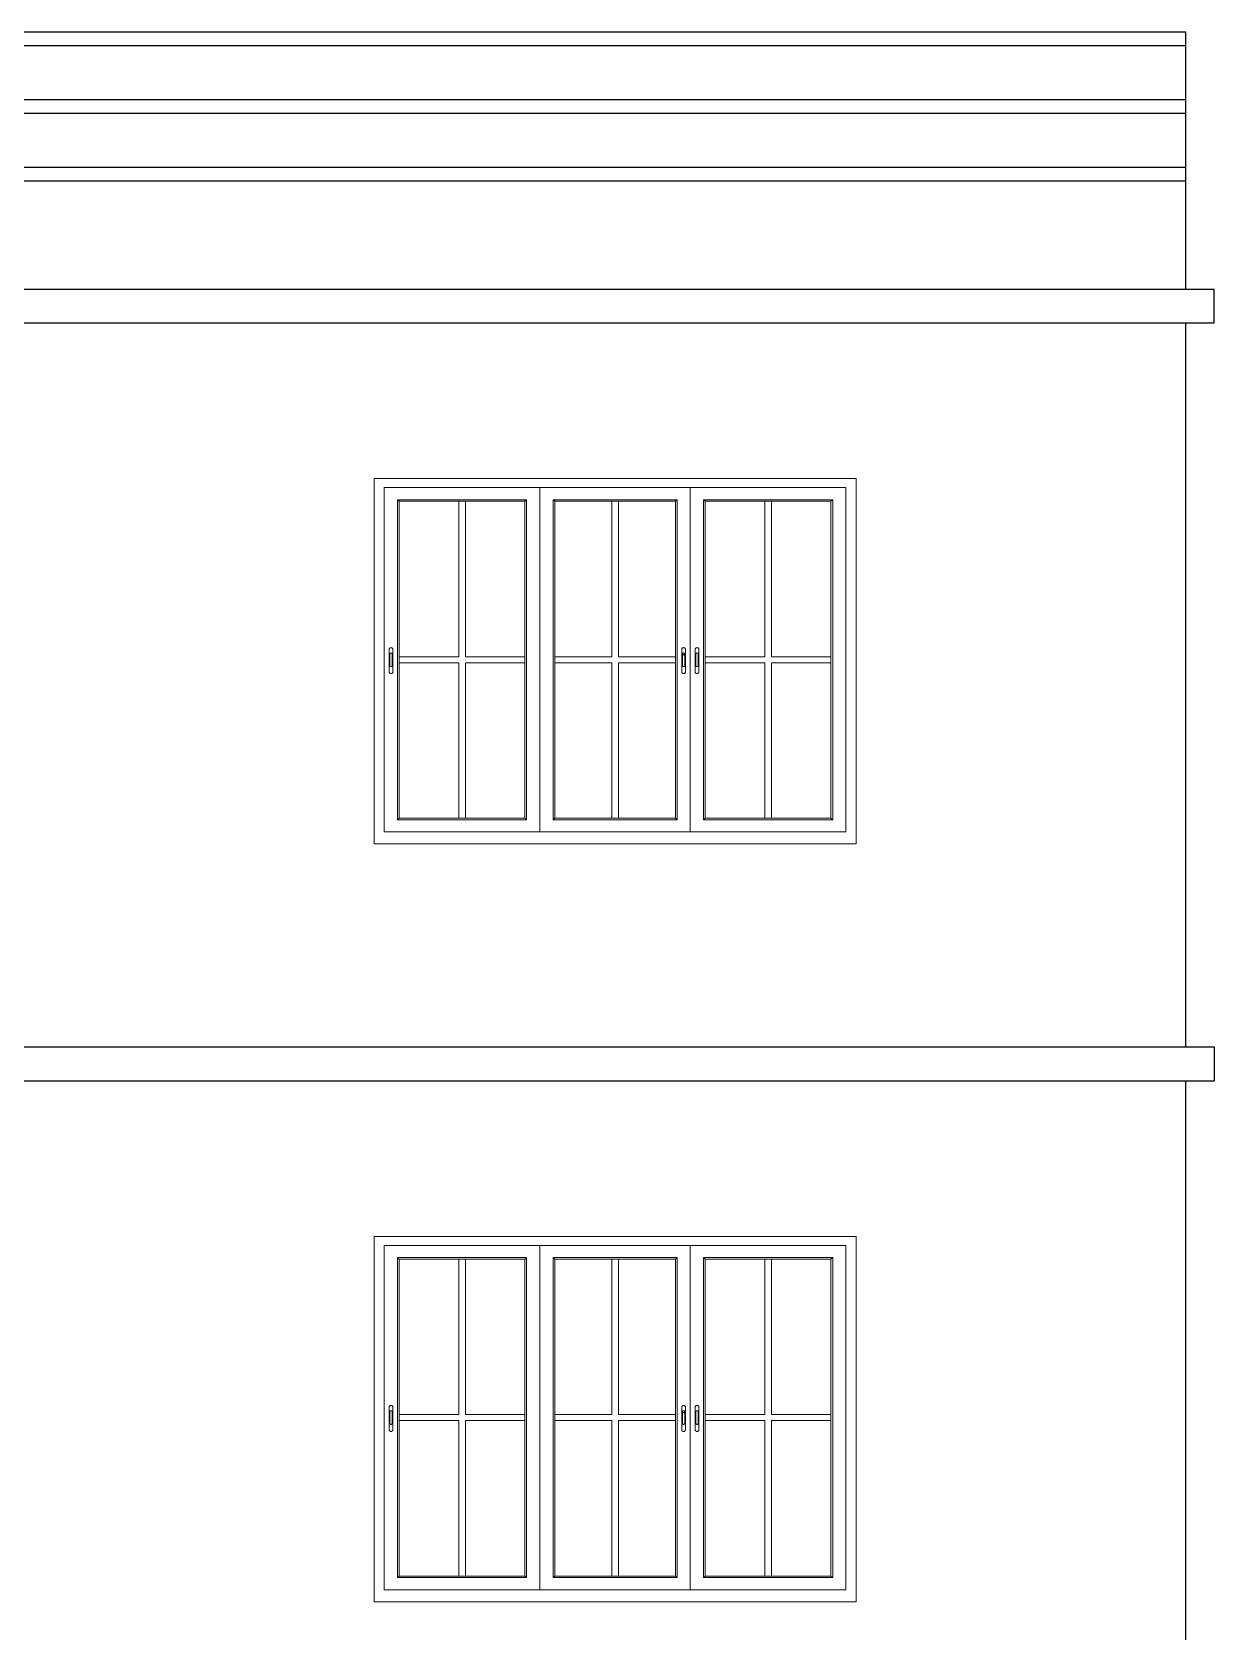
# Model space of a CAD drawing. Header units: inches. Extents: x -5142662 to -4941318, y -3361958 to -3160563.
# Drawn here: x -5005242.5 to -5005067.8, y -3262999 to -3262762.5 of the extents above; entities that cross this region are included whole.
import ezdxf

# ---------------------------------------------------------------- set-up
doc = ezdxf.new("R2010")
doc.units = ezdxf.units.IN
doc.header["$LTSCALE"] = 2
doc.header["$MEASUREMENT"] = 0
doc.layers.get('0').update_dxf_attribs({"linetype": 'CONTINUOUS'})
doc.layers.add('window', color=4, linetype='CONTINUOUS', lineweight=13)

msp = doc.modelspace()

# ---------------------------------------------------------------- linework, layer by layer
at = {"ltscale": 0.5}
for p, q in [((-5005410.72, -3262762.52), (-5005071.99, -3262762.52)), ((-5005071.99, -3262800.52), (-5005071.99, -3262762.52)), ((-5005403.71, -3262764.52), (-5005071.99, -3262764.52)), ((-5005403.71, -3262772.52), (-5005071.99, -3262772.52)), ((-5005403.71, -3262774.52), (-5005071.99, -3262774.52)), ((-5005403.71, -3262782.52), (-5005071.99, -3262782.52)), ((-5005403.71, -3262784.52), (-5005071.99, -3262784.52)), ((-5005403.71, -3262800.52), (-5005067.8, -3262800.52)), ((-5005067.8, -3262805.52), (-5005067.8, -3262800.52)), ((-5005403.71, -3262805.52), (-5005067.8, -3262805.52)), ((-5005071.99, -3262912.52), (-5005071.99, -3262805.52)), ((-5005403.71, -3262912.52), (-5005067.8, -3262912.52)), ((-5005067.8, -3262912.52), (-5005067.8, -3262917.52)), ((-5005403.71, -3262917.52), (-5005067.8, -3262917.52)), ((-5005071.99, -3263024.52), (-5005071.99, -3262917.52))]:
    msp.add_line(p, q, dxfattribs=at)
at = {"layer": 'window'}
for p, q in [((-5005191.91, -3262882.52), (-5005191.91, -3262828.52)), ((-5005120.69, -3262828.52), (-5005191.91, -3262828.52)), ((-5005120.69, -3262882.52), (-5005120.69, -3262828.52)), ((-5005190.41, -3262880.75), (-5005190.41, -3262829.86)), ((-5005122.19, -3262829.86), (-5005190.41, -3262829.86)), ((-5005188.45, -3262878.95), (-5005188.45, -3262831.65)), ((-5005188.45, -3262831.65), (-5005169.38, -3262831.65)), ((-5005188.2, -3262831.88), (-5005188.45, -3262831.65)), ((-5005188.2, -3262878.72), (-5005188.2, -3262831.88)), ((-5005169.62, -3262831.88), (-5005188.2, -3262831.88)), ((-5005179.4, -3262831.88), (-5005179.4, -3262854.85)), ((-5005178.42, -3262831.88), (-5005178.42, -3262854.85)), ((-5005169.62, -3262831.88), (-5005169.38, -3262831.65)), ((-5005169.62, -3262831.88), (-5005169.62, -3262878.72)), ((-5005169.38, -3262831.65), (-5005169.38, -3262878.95)), ((-5005167.41, -3262829.86), (-5005167.41, -3262880.75)), ((-5005147.15, -3262831.65), (-5005165.45, -3262831.65)), ((-5005165.45, -3262831.65), (-5005165.45, -3262878.95)), ((-5005165.2, -3262831.88), (-5005165.45, -3262831.65)), ((-5005165.2, -3262831.88), (-5005165.2, -3262878.72)), ((-5005165.2, -3262831.88), (-5005147.4, -3262831.88)), ((-5005156.79, -3262831.88), (-5005156.79, -3262854.85)), ((-5005155.81, -3262831.88), (-5005155.81, -3262854.85)), ((-5005147.4, -3262831.88), (-5005147.15, -3262831.65)), ((-5005147.4, -3262878.72), (-5005147.4, -3262831.88)), ((-5005147.15, -3262878.95), (-5005147.15, -3262831.65)), ((-5005145.19, -3262829.86), (-5005145.19, -3262880.75)), ((-5005143.22, -3262878.95), (-5005143.22, -3262831.65)), ((-5005143.22, -3262831.65), (-5005124.15, -3262831.65)), ((-5005142.98, -3262831.88), (-5005143.22, -3262831.65)), ((-5005142.98, -3262878.72), (-5005142.98, -3262831.88)), ((-5005124.4, -3262831.88), (-5005142.98, -3262831.88)), ((-5005134.18, -3262831.88), (-5005134.18, -3262854.85)), ((-5005133.2, -3262831.88), (-5005133.2, -3262854.85)), ((-5005124.4, -3262831.88), (-5005124.15, -3262831.65)), ((-5005124.4, -3262831.88), (-5005124.4, -3262878.72)), ((-5005124.15, -3262831.65), (-5005124.15, -3262878.95)), ((-5005122.19, -3262829.86), (-5005122.19, -3262880.75)), ((-5005189.69, -3262853.73), (-5005189.67, -3262853.67)), ((-5005189.69, -3262853.73), (-5005189.68, -3262853.7)), ((-5005189.69, -3262857.12), (-5005189.69, -3262853.73)), ((-5005189.68, -3262853.7), (-5005189.67, -3262853.67)), ((-5005189.67, -3262853.67), (-5005189.66, -3262853.63)), ((-5005189.66, -3262853.63), (-5005189.64, -3262853.6)), ((-5005189.61, -3262853.58), (-5005189.64, -3262853.6)), ((-5005189.58, -3262853.55), (-5005189.61, -3262853.58)), ((-5005189.59, -3262854.41), (-5005189.6, -3262854.43)), ((-5005189.6, -3262854.43), (-5005189.6, -3262854.45)), ((-5005189.6, -3262854.45), (-5005189.6, -3262856.16)), ((-5005189.58, -3262854.38), (-5005189.59, -3262854.41)), ((-5005189.58, -3262853.55), (-5005189.54, -3262853.54)), ((-5005189.56, -3262854.36), (-5005189.58, -3262854.38)), ((-5005189.55, -3262854.35), (-5005189.56, -3262854.36)), ((-5005189.52, -3262854.33), (-5005189.55, -3262854.35)), ((-5005189.5, -3262853.52), (-5005189.54, -3262853.54)), ((-5005189.5, -3262854.32), (-5005189.52, -3262854.33)), ((-5005189.46, -3262853.52), (-5005189.5, -3262853.52)), ((-5005189.47, -3262854.31), (-5005189.5, -3262854.32)), ((-5005189.45, -3262854.31), (-5005189.47, -3262854.31)), ((-5005189.42, -3262853.51), (-5005189.46, -3262853.52)), ((-5005189.42, -3262854.3), (-5005189.45, -3262854.31)), ((-5005189.38, -3262853.52), (-5005189.42, -3262853.51)), ((-5005189.39, -3262854.31), (-5005189.42, -3262854.3)), ((-5005189.36, -3262854.31), (-5005189.39, -3262854.31)), ((-5005189.38, -3262853.52), (-5005189.33, -3262853.52)), ((-5005189.34, -3262854.32), (-5005189.36, -3262854.31)), ((-5005189.31, -3262854.33), (-5005189.34, -3262854.32)), ((-5005189.33, -3262853.52), (-5005189.3, -3262853.54)), ((-5005189.29, -3262854.35), (-5005189.31, -3262854.33)), ((-5005189.3, -3262853.54), (-5005189.26, -3262853.55)), ((-5005189.27, -3262854.36), (-5005189.29, -3262854.35)), ((-5005189.26, -3262854.38), (-5005189.27, -3262854.36)), ((-5005189.26, -3262853.55), (-5005189.23, -3262853.58)), ((-5005189.25, -3262854.41), (-5005189.26, -3262854.38)), ((-5005189.24, -3262854.43), (-5005189.25, -3262854.41)), ((-5005189.24, -3262854.45), (-5005189.24, -3262854.43)), ((-5005189.24, -3262856.16), (-5005189.24, -3262854.45)), ((-5005189.23, -3262853.58), (-5005189.2, -3262853.6)), ((-5005189.18, -3262853.63), (-5005189.2, -3262853.6)), ((-5005189.16, -3262853.67), (-5005189.18, -3262853.63)), ((-5005189.15, -3262853.7), (-5005189.16, -3262853.67)), ((-5005189.15, -3262853.7), (-5005189.15, -3262853.73)), ((-5005189.15, -3262853.73), (-5005189.15, -3262857.12)), ((-5005188.2, -3262854.85), (-5005179.4, -3262854.85)), ((-5005178.42, -3262854.85), (-5005169.62, -3262854.85)), ((-5005156.79, -3262854.85), (-5005165.2, -3262854.85)), ((-5005147.4, -3262854.85), (-5005155.81, -3262854.85)), ((-5005146.44, -3262853.67), (-5005146.45, -3262853.7)), ((-5005146.45, -3262853.7), (-5005146.45, -3262853.73)), ((-5005146.45, -3262853.73), (-5005146.45, -3262857.12)), ((-5005146.42, -3262853.63), (-5005146.44, -3262853.67)), ((-5005146.4, -3262853.6), (-5005146.42, -3262853.63)), ((-5005146.37, -3262853.58), (-5005146.4, -3262853.6)), ((-5005146.34, -3262853.55), (-5005146.37, -3262853.58)), ((-5005146.36, -3262854.43), (-5005146.35, -3262854.41)), ((-5005146.36, -3262854.45), (-5005146.36, -3262854.43)), ((-5005146.36, -3262854.7), (-5005146.36, -3262854.45)), ((-5005146.36, -3262854.68), (-5005146.35, -3262854.65)), ((-5005146.36, -3262854.7), (-5005146.36, -3262854.68)), ((-5005146.36, -3262856.16), (-5005146.36, -3262854.7)), ((-5005146.35, -3262854.41), (-5005146.34, -3262854.38)), ((-5005146.35, -3262854.65), (-5005146.34, -3262854.63)), ((-5005146.3, -3262853.54), (-5005146.34, -3262853.55)), ((-5005146.34, -3262854.38), (-5005146.33, -3262854.36)), ((-5005146.34, -3262854.63), (-5005146.33, -3262854.61)), ((-5005146.33, -3262854.36), (-5005146.31, -3262854.35)), ((-5005146.33, -3262854.61), (-5005146.31, -3262854.6)), ((-5005146.31, -3262854.35), (-5005146.29, -3262854.33)), ((-5005146.31, -3262854.6), (-5005146.29, -3262854.58)), ((-5005146.27, -3262853.52), (-5005146.3, -3262853.54)), ((-5005146.29, -3262854.33), (-5005146.26, -3262854.32)), ((-5005146.29, -3262854.58), (-5005146.26, -3262854.57)), ((-5005146.22, -3262853.52), (-5005146.27, -3262853.52)), ((-5005146.26, -3262854.32), (-5005146.24, -3262854.31)), ((-5005146.26, -3262854.57), (-5005146.24, -3262854.56)), ((-5005146.24, -3262854.31), (-5005146.21, -3262854.31)), ((-5005146.24, -3262854.56), (-5005146.21, -3262854.55)), ((-5005146.18, -3262853.51), (-5005146.22, -3262853.52)), ((-5005146.21, -3262854.31), (-5005146.18, -3262854.3)), ((-5005146.21, -3262854.55), (-5005146.18, -3262854.55)), ((-5005146.14, -3262853.52), (-5005146.18, -3262853.51)), ((-5005146.18, -3262854.3), (-5005146.15, -3262854.31)), ((-5005146.18, -3262854.55), (-5005146.15, -3262854.55)), ((-5005146.15, -3262854.31), (-5005146.13, -3262854.31)), ((-5005146.15, -3262854.55), (-5005146.13, -3262854.56)), ((-5005146.1, -3262853.52), (-5005146.14, -3262853.52)), ((-5005146.13, -3262854.31), (-5005146.1, -3262854.32)), ((-5005146.13, -3262854.56), (-5005146.1, -3262854.57)), ((-5005146.06, -3262853.54), (-5005146.1, -3262853.52)), ((-5005146.1, -3262854.32), (-5005146.08, -3262854.33)), ((-5005146.1, -3262854.57), (-5005146.08, -3262854.58)), ((-5005146.08, -3262854.33), (-5005146.05, -3262854.35)), ((-5005146.08, -3262854.58), (-5005146.05, -3262854.6)), ((-5005146.02, -3262853.55), (-5005146.06, -3262853.54)), ((-5005146.05, -3262854.35), (-5005146.04, -3262854.36)), ((-5005146.05, -3262854.6), (-5005146.04, -3262854.61)), ((-5005146.04, -3262854.36), (-5005146.02, -3262854.38)), ((-5005146.04, -3262854.61), (-5005146.02, -3262854.63)), ((-5005145.99, -3262853.58), (-5005146.02, -3262853.55)), ((-5005146.02, -3262854.38), (-5005146.01, -3262854.41)), ((-5005146.02, -3262854.63), (-5005146.01, -3262854.65)), ((-5005146.01, -3262854.41), (-5005146, -3262854.43)), ((-5005146.01, -3262854.65), (-5005146, -3262854.68)), ((-5005146, -3262854.43), (-5005146, -3262854.45)), ((-5005146, -3262856.16), (-5005146, -3262854.45)), ((-5005146, -3262854.68), (-5005146, -3262854.7)), ((-5005145.96, -3262853.6), (-5005145.99, -3262853.58)), ((-5005145.94, -3262853.63), (-5005145.96, -3262853.6)), ((-5005145.93, -3262853.67), (-5005145.94, -3262853.63)), ((-5005145.92, -3262853.7), (-5005145.93, -3262853.67)), ((-5005145.91, -3262853.73), (-5005145.93, -3262853.67)), ((-5005145.91, -3262853.73), (-5005145.92, -3262853.7)), ((-5005145.91, -3262857.12), (-5005145.91, -3262853.73)), ((-5005144.46, -3262853.7), (-5005144.45, -3262853.67)), ((-5005144.46, -3262853.73), (-5005144.45, -3262853.67)), ((-5005144.46, -3262853.73), (-5005144.46, -3262853.7)), ((-5005144.46, -3262857.12), (-5005144.46, -3262853.73)), ((-5005144.45, -3262853.67), (-5005144.43, -3262853.63)), ((-5005144.43, -3262853.63), (-5005144.41, -3262853.6)), ((-5005144.38, -3262853.58), (-5005144.41, -3262853.6)), ((-5005144.35, -3262853.55), (-5005144.38, -3262853.58)), ((-5005144.36, -3262854.41), (-5005144.37, -3262854.43)), ((-5005144.37, -3262854.43), (-5005144.37, -3262854.45)), ((-5005144.37, -3262854.45), (-5005144.37, -3262856.16)), ((-5005144.35, -3262854.38), (-5005144.36, -3262854.41)), ((-5005144.35, -3262853.55), (-5005144.31, -3262853.54)), ((-5005144.34, -3262854.36), (-5005144.35, -3262854.38)), ((-5005144.32, -3262854.35), (-5005144.34, -3262854.36)), ((-5005144.3, -3262854.33), (-5005144.32, -3262854.35)), ((-5005144.27, -3262853.52), (-5005144.31, -3262853.54)), ((-5005144.27, -3262854.32), (-5005144.3, -3262854.33)), ((-5005144.23, -3262853.52), (-5005144.27, -3262853.52)), ((-5005144.25, -3262854.31), (-5005144.27, -3262854.32)), ((-5005144.22, -3262854.31), (-5005144.25, -3262854.31)), ((-5005144.19, -3262853.51), (-5005144.23, -3262853.52)), ((-5005144.19, -3262854.3), (-5005144.22, -3262854.31)), ((-5005144.15, -3262853.52), (-5005144.19, -3262853.51)), ((-5005144.16, -3262854.31), (-5005144.19, -3262854.3)), ((-5005144.14, -3262854.31), (-5005144.16, -3262854.31)), ((-5005144.15, -3262853.52), (-5005144.11, -3262853.52)), ((-5005144.11, -3262854.32), (-5005144.14, -3262854.31)), ((-5005144.11, -3262853.52), (-5005144.07, -3262853.54)), ((-5005144.08, -3262854.33), (-5005144.11, -3262854.32)), ((-5005144.06, -3262854.35), (-5005144.08, -3262854.33)), ((-5005144.07, -3262853.54), (-5005144.03, -3262853.55)), ((-5005144.04, -3262854.36), (-5005144.06, -3262854.35)), ((-5005144.03, -3262854.38), (-5005144.04, -3262854.36)), ((-5005144.03, -3262853.55), (-5005144, -3262853.58)), ((-5005144.02, -3262854.41), (-5005144.03, -3262854.38)), ((-5005144.01, -3262854.43), (-5005144.02, -3262854.41)), ((-5005144.01, -3262854.45), (-5005144.01, -3262854.43)), ((-5005144.01, -3262856.16), (-5005144.01, -3262854.45)), ((-5005144, -3262853.58), (-5005143.97, -3262853.6)), ((-5005143.95, -3262853.63), (-5005143.97, -3262853.6)), ((-5005143.93, -3262853.67), (-5005143.95, -3262853.63)), ((-5005143.92, -3262853.7), (-5005143.93, -3262853.67)), ((-5005143.92, -3262853.7), (-5005143.92, -3262853.73)), ((-5005143.92, -3262853.73), (-5005143.92, -3262857.12)), ((-5005142.98, -3262854.85), (-5005134.18, -3262854.85)), ((-5005133.2, -3262854.85), (-5005124.4, -3262854.85)), ((-5005189.68, -3262857.16), (-5005189.69, -3262857.12)), ((-5005189.67, -3262857.19), (-5005189.68, -3262857.16)), ((-5005189.67, -3262857.19), (-5005189.66, -3262857.23)), ((-5005189.66, -3262857.23), (-5005189.64, -3262857.25)), ((-5005189.64, -3262857.25), (-5005189.61, -3262857.28)), ((-5005189.58, -3262857.3), (-5005189.61, -3262857.28)), ((-5005189.6, -3262856.18), (-5005189.6, -3262856.16)), ((-5005189.59, -3262856.2), (-5005189.6, -3262856.18)), ((-5005189.58, -3262856.23), (-5005189.59, -3262856.2)), ((-5005189.56, -3262856.25), (-5005189.58, -3262856.23)), ((-5005189.54, -3262857.32), (-5005189.58, -3262857.3)), ((-5005189.55, -3262856.26), (-5005189.56, -3262856.25)), ((-5005189.52, -3262856.28), (-5005189.55, -3262856.26)), ((-5005189.54, -3262857.32), (-5005189.5, -3262857.34)), ((-5005189.5, -3262856.29), (-5005189.52, -3262856.28)), ((-5005189.47, -3262856.3), (-5005189.5, -3262856.29)), ((-5005189.46, -3262857.34), (-5005189.5, -3262857.34)), ((-5005189.45, -3262856.31), (-5005189.47, -3262856.3)), ((-5005189.42, -3262857.35), (-5005189.46, -3262857.34)), ((-5005189.42, -3262856.31), (-5005189.45, -3262856.31)), ((-5005189.39, -3262856.31), (-5005189.42, -3262856.31)), ((-5005189.42, -3262857.35), (-5005189.38, -3262857.34)), ((-5005189.36, -3262856.3), (-5005189.39, -3262856.31)), ((-5005189.38, -3262857.34), (-5005189.33, -3262857.34)), ((-5005189.34, -3262856.29), (-5005189.36, -3262856.3)), ((-5005189.31, -3262856.28), (-5005189.34, -3262856.29)), ((-5005189.3, -3262857.32), (-5005189.33, -3262857.34)), ((-5005189.29, -3262856.26), (-5005189.31, -3262856.28)), ((-5005189.26, -3262857.3), (-5005189.3, -3262857.32)), ((-5005189.27, -3262856.25), (-5005189.29, -3262856.26)), ((-5005189.26, -3262856.23), (-5005189.27, -3262856.25)), ((-5005189.25, -3262856.2), (-5005189.26, -3262856.23)), ((-5005189.26, -3262857.3), (-5005189.23, -3262857.28)), ((-5005189.24, -3262856.18), (-5005189.25, -3262856.2)), ((-5005189.24, -3262856.16), (-5005189.24, -3262856.18)), ((-5005189.23, -3262857.28), (-5005189.2, -3262857.25)), ((-5005189.2, -3262857.25), (-5005189.18, -3262857.23)), ((-5005189.16, -3262857.19), (-5005189.18, -3262857.23)), ((-5005189.15, -3262857.12), (-5005189.16, -3262857.19)), ((-5005189.15, -3262857.16), (-5005189.16, -3262857.19)), ((-5005189.15, -3262857.16), (-5005189.15, -3262857.12)), ((-5005188.2, -3262855.75), (-5005179.4, -3262855.75)), ((-5005179.4, -3262855.75), (-5005179.4, -3262878.72)), ((-5005178.42, -3262855.75), (-5005169.62, -3262855.75)), ((-5005178.42, -3262855.75), (-5005178.42, -3262878.72)), ((-5005156.79, -3262855.75), (-5005165.2, -3262855.75)), ((-5005156.79, -3262855.75), (-5005156.79, -3262878.72)), ((-5005155.81, -3262855.75), (-5005155.81, -3262878.72)), ((-5005147.4, -3262855.75), (-5005155.81, -3262855.75)), ((-5005146.45, -3262857.16), (-5005146.45, -3262857.12)), ((-5005146.45, -3262857.12), (-5005146.44, -3262857.19)), ((-5005146.45, -3262857.16), (-5005146.44, -3262857.19)), ((-5005146.44, -3262857.19), (-5005146.42, -3262857.23)), ((-5005146.42, -3262857.23), (-5005146.4, -3262857.25)), ((-5005146.4, -3262857.25), (-5005146.37, -3262857.28)), ((-5005146.37, -3262857.28), (-5005146.34, -3262857.3)), ((-5005146.36, -3262856.16), (-5005146.36, -3262856.18)), ((-5005146.36, -3262856.18), (-5005146.35, -3262856.2)), ((-5005146.35, -3262856.2), (-5005146.34, -3262856.23)), ((-5005146.34, -3262856.23), (-5005146.33, -3262856.25)), ((-5005146.34, -3262857.3), (-5005146.3, -3262857.32)), ((-5005146.33, -3262856.25), (-5005146.31, -3262856.26)), ((-5005146.31, -3262856.26), (-5005146.29, -3262856.28)), ((-5005146.3, -3262857.32), (-5005146.27, -3262857.34)), ((-5005146.29, -3262856.28), (-5005146.26, -3262856.29)), ((-5005146.27, -3262857.34), (-5005146.22, -3262857.34)), ((-5005146.26, -3262856.29), (-5005146.24, -3262856.3)), ((-5005146.24, -3262856.3), (-5005146.21, -3262856.31)), ((-5005146.22, -3262857.34), (-5005146.18, -3262857.35)), ((-5005146.21, -3262856.31), (-5005146.18, -3262856.31)), ((-5005146.18, -3262856.31), (-5005146.15, -3262856.31)), ((-5005146.18, -3262857.35), (-5005146.14, -3262857.34)), ((-5005146.15, -3262856.31), (-5005146.13, -3262856.3)), ((-5005146.14, -3262857.34), (-5005146.1, -3262857.34)), ((-5005146.13, -3262856.3), (-5005146.1, -3262856.29)), ((-5005146.1, -3262856.29), (-5005146.08, -3262856.28)), ((-5005146.1, -3262857.34), (-5005146.06, -3262857.32)), ((-5005146.08, -3262856.28), (-5005146.05, -3262856.26)), ((-5005146.06, -3262857.32), (-5005146.02, -3262857.3)), ((-5005146.05, -3262856.26), (-5005146.04, -3262856.25)), ((-5005146.04, -3262856.25), (-5005146.02, -3262856.23)), ((-5005146.02, -3262856.23), (-5005146.01, -3262856.2)), ((-5005146.02, -3262857.3), (-5005145.99, -3262857.28)), ((-5005146.01, -3262856.2), (-5005146, -3262856.18)), ((-5005146, -3262856.18), (-5005146, -3262856.16)), ((-5005145.99, -3262857.28), (-5005145.96, -3262857.25)), ((-5005145.96, -3262857.25), (-5005145.94, -3262857.23)), ((-5005145.94, -3262857.23), (-5005145.93, -3262857.19)), ((-5005145.93, -3262857.19), (-5005145.92, -3262857.16)), ((-5005145.92, -3262857.16), (-5005145.91, -3262857.12)), ((-5005144.46, -3262857.16), (-5005144.46, -3262857.12)), ((-5005144.45, -3262857.19), (-5005144.46, -3262857.16)), ((-5005144.45, -3262857.19), (-5005144.43, -3262857.23)), ((-5005144.43, -3262857.23), (-5005144.41, -3262857.25)), ((-5005144.41, -3262857.25), (-5005144.38, -3262857.28)), ((-5005144.35, -3262857.3), (-5005144.38, -3262857.28)), ((-5005144.37, -3262856.18), (-5005144.37, -3262856.16)), ((-5005144.36, -3262856.2), (-5005144.37, -3262856.18)), ((-5005144.35, -3262856.23), (-5005144.36, -3262856.2)), ((-5005144.34, -3262856.25), (-5005144.35, -3262856.23)), ((-5005144.31, -3262857.32), (-5005144.35, -3262857.3)), ((-5005144.32, -3262856.26), (-5005144.34, -3262856.25)), ((-5005144.3, -3262856.28), (-5005144.32, -3262856.26)), ((-5005144.31, -3262857.32), (-5005144.27, -3262857.34)), ((-5005144.27, -3262856.29), (-5005144.3, -3262856.28)), ((-5005144.25, -3262856.3), (-5005144.27, -3262856.29)), ((-5005144.23, -3262857.34), (-5005144.27, -3262857.34)), ((-5005144.22, -3262856.31), (-5005144.25, -3262856.3)), ((-5005144.19, -3262857.35), (-5005144.23, -3262857.34)), ((-5005144.19, -3262856.31), (-5005144.22, -3262856.31)), ((-5005144.16, -3262856.31), (-5005144.19, -3262856.31)), ((-5005144.19, -3262857.35), (-5005144.15, -3262857.34)), ((-5005144.14, -3262856.3), (-5005144.16, -3262856.31)), ((-5005144.15, -3262857.34), (-5005144.11, -3262857.34)), ((-5005144.11, -3262856.29), (-5005144.14, -3262856.3)), ((-5005144.08, -3262856.28), (-5005144.11, -3262856.29)), ((-5005144.07, -3262857.32), (-5005144.11, -3262857.34)), ((-5005144.06, -3262856.26), (-5005144.08, -3262856.28)), ((-5005144.03, -3262857.3), (-5005144.07, -3262857.32)), ((-5005144.04, -3262856.25), (-5005144.06, -3262856.26)), ((-5005144.03, -3262856.23), (-5005144.04, -3262856.25)), ((-5005144.02, -3262856.2), (-5005144.03, -3262856.23)), ((-5005144.03, -3262857.3), (-5005144, -3262857.28)), ((-5005144.01, -3262856.18), (-5005144.02, -3262856.2)), ((-5005144.01, -3262856.16), (-5005144.01, -3262856.18)), ((-5005144, -3262857.28), (-5005143.97, -3262857.25)), ((-5005143.97, -3262857.25), (-5005143.95, -3262857.23)), ((-5005143.93, -3262857.19), (-5005143.95, -3262857.23)), ((-5005143.92, -3262857.12), (-5005143.93, -3262857.19)), ((-5005143.92, -3262857.16), (-5005143.93, -3262857.19)), ((-5005143.92, -3262857.16), (-5005143.92, -3262857.12)), ((-5005142.98, -3262855.75), (-5005134.18, -3262855.75)), ((-5005134.18, -3262855.75), (-5005134.18, -3262878.72)), ((-5005133.2, -3262855.75), (-5005124.4, -3262855.75)), ((-5005133.2, -3262855.75), (-5005133.2, -3262878.72)), ((-5005188.45, -3262878.95), (-5005188.2, -3262878.72)), ((-5005169.38, -3262878.95), (-5005188.45, -3262878.95)), ((-5005169.62, -3262878.72), (-5005188.2, -3262878.72)), ((-5005169.62, -3262878.72), (-5005169.38, -3262878.95)), ((-5005165.2, -3262878.72), (-5005165.45, -3262878.95)), ((-5005165.45, -3262878.95), (-5005147.15, -3262878.95)), ((-5005165.2, -3262878.72), (-5005147.4, -3262878.72)), ((-5005147.15, -3262878.95), (-5005147.4, -3262878.72)), ((-5005143.22, -3262878.95), (-5005142.98, -3262878.72)), ((-5005124.15, -3262878.95), (-5005143.22, -3262878.95)), ((-5005124.4, -3262878.72), (-5005142.98, -3262878.72)), ((-5005124.4, -3262878.72), (-5005124.15, -3262878.95)), ((-5005190.41, -3262880.75), (-5005167.41, -3262880.75)), ((-5005145.19, -3262880.75), (-5005167.41, -3262880.75)), ((-5005145.19, -3262880.75), (-5005122.19, -3262880.75)), ((-5005120.69, -3262882.52), (-5005191.91, -3262882.52)), ((-5005191.91, -3262994.52), (-5005191.91, -3262940.52)), ((-5005120.69, -3262940.52), (-5005191.91, -3262940.52)), ((-5005120.69, -3262994.52), (-5005120.69, -3262940.52)), ((-5005190.41, -3262992.75), (-5005190.41, -3262941.86)), ((-5005122.19, -3262941.86), (-5005190.41, -3262941.86)), ((-5005167.41, -3262941.86), (-5005167.41, -3262992.75)), ((-5005145.19, -3262941.86), (-5005145.19, -3262992.75)), ((-5005122.19, -3262941.86), (-5005122.19, -3262992.75)), ((-5005188.45, -3262990.95), (-5005188.45, -3262943.65)), ((-5005188.45, -3262943.65), (-5005169.38, -3262943.65)), ((-5005188.2, -3262943.88), (-5005188.45, -3262943.65)), ((-5005188.2, -3262990.72), (-5005188.2, -3262943.88)), ((-5005169.62, -3262943.88), (-5005188.2, -3262943.88)), ((-5005179.4, -3262943.88), (-5005179.4, -3262966.85)), ((-5005178.42, -3262943.88), (-5005178.42, -3262966.85)), ((-5005169.62, -3262943.88), (-5005169.38, -3262943.65)), ((-5005169.62, -3262943.88), (-5005169.62, -3262990.72)), ((-5005169.38, -3262943.65), (-5005169.38, -3262990.95)), ((-5005147.15, -3262943.65), (-5005165.45, -3262943.65)), ((-5005165.45, -3262943.65), (-5005165.45, -3262990.95)), ((-5005165.2, -3262943.88), (-5005165.45, -3262943.65)), ((-5005165.2, -3262943.88), (-5005165.2, -3262990.72)), ((-5005165.2, -3262943.88), (-5005147.4, -3262943.88)), ((-5005156.79, -3262943.88), (-5005156.79, -3262966.85)), ((-5005155.81, -3262943.88), (-5005155.81, -3262966.85)), ((-5005147.4, -3262943.88), (-5005147.15, -3262943.65)), ((-5005147.4, -3262990.72), (-5005147.4, -3262943.88)), ((-5005147.15, -3262990.95), (-5005147.15, -3262943.65)), ((-5005143.22, -3262990.95), (-5005143.22, -3262943.65)), ((-5005143.22, -3262943.65), (-5005124.15, -3262943.65)), ((-5005142.98, -3262943.88), (-5005143.22, -3262943.65)), ((-5005142.98, -3262990.72), (-5005142.98, -3262943.88)), ((-5005124.4, -3262943.88), (-5005142.98, -3262943.88)), ((-5005134.18, -3262943.88), (-5005134.18, -3262966.85)), ((-5005133.2, -3262943.88), (-5005133.2, -3262966.85)), ((-5005124.4, -3262943.88), (-5005124.15, -3262943.65)), ((-5005124.4, -3262943.88), (-5005124.4, -3262990.72)), ((-5005124.15, -3262943.65), (-5005124.15, -3262990.95)), ((-5005189.69, -3262965.73), (-5005189.67, -3262965.67)), ((-5005189.69, -3262965.73), (-5005189.68, -3262965.7)), ((-5005189.69, -3262969.12), (-5005189.69, -3262965.73)), ((-5005189.68, -3262965.7), (-5005189.67, -3262965.67)), ((-5005189.67, -3262965.67), (-5005189.66, -3262965.63)), ((-5005189.66, -3262965.63), (-5005189.64, -3262965.6)), ((-5005189.61, -3262965.58), (-5005189.64, -3262965.6)), ((-5005189.58, -3262965.55), (-5005189.61, -3262965.58)), ((-5005189.59, -3262966.41), (-5005189.6, -3262966.43)), ((-5005189.6, -3262966.43), (-5005189.6, -3262966.45)), ((-5005189.6, -3262966.45), (-5005189.6, -3262968.16)), ((-5005189.58, -3262966.38), (-5005189.59, -3262966.41)), ((-5005189.58, -3262965.55), (-5005189.54, -3262965.54)), ((-5005189.56, -3262966.36), (-5005189.58, -3262966.38)), ((-5005189.55, -3262966.35), (-5005189.56, -3262966.36)), ((-5005189.52, -3262966.33), (-5005189.55, -3262966.35)), ((-5005189.5, -3262965.52), (-5005189.54, -3262965.54)), ((-5005189.5, -3262966.32), (-5005189.52, -3262966.33)), ((-5005189.46, -3262965.52), (-5005189.5, -3262965.52)), ((-5005189.47, -3262966.31), (-5005189.5, -3262966.32)), ((-5005189.45, -3262966.31), (-5005189.47, -3262966.31)), ((-5005189.42, -3262965.51), (-5005189.46, -3262965.52)), ((-5005189.42, -3262966.3), (-5005189.45, -3262966.31)), ((-5005189.38, -3262965.52), (-5005189.42, -3262965.51)), ((-5005189.39, -3262966.31), (-5005189.42, -3262966.3)), ((-5005189.36, -3262966.31), (-5005189.39, -3262966.31)), ((-5005189.38, -3262965.52), (-5005189.33, -3262965.52)), ((-5005189.34, -3262966.32), (-5005189.36, -3262966.31)), ((-5005189.31, -3262966.33), (-5005189.34, -3262966.32)), ((-5005189.33, -3262965.52), (-5005189.3, -3262965.54)), ((-5005189.29, -3262966.35), (-5005189.31, -3262966.33)), ((-5005189.3, -3262965.54), (-5005189.26, -3262965.55)), ((-5005189.27, -3262966.36), (-5005189.29, -3262966.35)), ((-5005189.26, -3262966.38), (-5005189.27, -3262966.36)), ((-5005189.26, -3262965.55), (-5005189.23, -3262965.58)), ((-5005189.25, -3262966.41), (-5005189.26, -3262966.38)), ((-5005189.24, -3262966.43), (-5005189.25, -3262966.41)), ((-5005189.24, -3262966.45), (-5005189.24, -3262966.43)), ((-5005189.24, -3262968.16), (-5005189.24, -3262966.45)), ((-5005189.23, -3262965.58), (-5005189.2, -3262965.6)), ((-5005189.18, -3262965.63), (-5005189.2, -3262965.6)), ((-5005189.16, -3262965.67), (-5005189.18, -3262965.63)), ((-5005189.15, -3262965.7), (-5005189.16, -3262965.67)), ((-5005189.15, -3262965.7), (-5005189.15, -3262965.73)), ((-5005189.15, -3262965.73), (-5005189.15, -3262969.12)), ((-5005146.44, -3262965.67), (-5005146.45, -3262965.7)), ((-5005146.45, -3262965.7), (-5005146.45, -3262965.73)), ((-5005146.45, -3262965.73), (-5005146.45, -3262969.12)), ((-5005146.42, -3262965.63), (-5005146.44, -3262965.67)), ((-5005146.4, -3262965.6), (-5005146.42, -3262965.63)), ((-5005146.37, -3262965.58), (-5005146.4, -3262965.6)), ((-5005146.34, -3262965.55), (-5005146.37, -3262965.58)), ((-5005146.36, -3262966.43), (-5005146.35, -3262966.41)), ((-5005146.36, -3262966.45), (-5005146.36, -3262966.43)), ((-5005146.36, -3262966.7), (-5005146.36, -3262966.45)), ((-5005146.36, -3262966.68), (-5005146.35, -3262966.65)), ((-5005146.36, -3262966.7), (-5005146.36, -3262966.68)), ((-5005146.36, -3262968.16), (-5005146.36, -3262966.7)), ((-5005146.35, -3262966.41), (-5005146.34, -3262966.38)), ((-5005146.35, -3262966.65), (-5005146.34, -3262966.63)), ((-5005146.3, -3262965.54), (-5005146.34, -3262965.55)), ((-5005146.34, -3262966.38), (-5005146.33, -3262966.36)), ((-5005146.34, -3262966.63), (-5005146.33, -3262966.61)), ((-5005146.33, -3262966.36), (-5005146.31, -3262966.35)), ((-5005146.33, -3262966.61), (-5005146.31, -3262966.6)), ((-5005146.31, -3262966.35), (-5005146.29, -3262966.33)), ((-5005146.31, -3262966.6), (-5005146.29, -3262966.58)), ((-5005146.27, -3262965.52), (-5005146.3, -3262965.54)), ((-5005146.29, -3262966.33), (-5005146.26, -3262966.32)), ((-5005146.29, -3262966.58), (-5005146.26, -3262966.57)), ((-5005146.22, -3262965.52), (-5005146.27, -3262965.52)), ((-5005146.26, -3262966.32), (-5005146.24, -3262966.31)), ((-5005146.26, -3262966.57), (-5005146.24, -3262966.56)), ((-5005146.24, -3262966.31), (-5005146.21, -3262966.31)), ((-5005146.24, -3262966.56), (-5005146.21, -3262966.55)), ((-5005146.18, -3262965.51), (-5005146.22, -3262965.52)), ((-5005146.21, -3262966.31), (-5005146.18, -3262966.3)), ((-5005146.21, -3262966.55), (-5005146.18, -3262966.55)), ((-5005146.14, -3262965.52), (-5005146.18, -3262965.51)), ((-5005146.18, -3262966.3), (-5005146.15, -3262966.31)), ((-5005146.18, -3262966.55), (-5005146.15, -3262966.55)), ((-5005146.15, -3262966.31), (-5005146.13, -3262966.31)), ((-5005146.15, -3262966.55), (-5005146.13, -3262966.56)), ((-5005146.1, -3262965.52), (-5005146.14, -3262965.52)), ((-5005146.13, -3262966.31), (-5005146.1, -3262966.32)), ((-5005146.13, -3262966.56), (-5005146.1, -3262966.57)), ((-5005146.06, -3262965.54), (-5005146.1, -3262965.52)), ((-5005146.1, -3262966.32), (-5005146.08, -3262966.33)), ((-5005146.1, -3262966.57), (-5005146.08, -3262966.58)), ((-5005146.08, -3262966.33), (-5005146.05, -3262966.35)), ((-5005146.08, -3262966.58), (-5005146.05, -3262966.6)), ((-5005146.02, -3262965.55), (-5005146.06, -3262965.54)), ((-5005146.05, -3262966.35), (-5005146.04, -3262966.36)), ((-5005146.05, -3262966.6), (-5005146.04, -3262966.61)), ((-5005146.04, -3262966.36), (-5005146.02, -3262966.38)), ((-5005146.04, -3262966.61), (-5005146.02, -3262966.63)), ((-5005145.99, -3262965.58), (-5005146.02, -3262965.55)), ((-5005146.02, -3262966.38), (-5005146.01, -3262966.41)), ((-5005146.02, -3262966.63), (-5005146.01, -3262966.65)), ((-5005146.01, -3262966.41), (-5005146, -3262966.43)), ((-5005146.01, -3262966.65), (-5005146, -3262966.68)), ((-5005146, -3262966.43), (-5005146, -3262966.45)), ((-5005146, -3262968.16), (-5005146, -3262966.45)), ((-5005146, -3262966.68), (-5005146, -3262966.7)), ((-5005145.96, -3262965.6), (-5005145.99, -3262965.58)), ((-5005145.94, -3262965.63), (-5005145.96, -3262965.6)), ((-5005145.93, -3262965.67), (-5005145.94, -3262965.63)), ((-5005145.92, -3262965.7), (-5005145.93, -3262965.67)), ((-5005145.91, -3262965.73), (-5005145.93, -3262965.67)), ((-5005145.91, -3262965.73), (-5005145.92, -3262965.7)), ((-5005145.91, -3262969.12), (-5005145.91, -3262965.73)), ((-5005144.46, -3262965.7), (-5005144.45, -3262965.67)), ((-5005144.46, -3262965.73), (-5005144.45, -3262965.67)), ((-5005144.46, -3262965.73), (-5005144.46, -3262965.7)), ((-5005144.46, -3262969.12), (-5005144.46, -3262965.73)), ((-5005144.45, -3262965.67), (-5005144.43, -3262965.63)), ((-5005144.43, -3262965.63), (-5005144.41, -3262965.6)), ((-5005144.38, -3262965.58), (-5005144.41, -3262965.6)), ((-5005144.35, -3262965.55), (-5005144.38, -3262965.58)), ((-5005144.36, -3262966.41), (-5005144.37, -3262966.43)), ((-5005144.37, -3262966.43), (-5005144.37, -3262966.45)), ((-5005144.37, -3262966.45), (-5005144.37, -3262968.16)), ((-5005144.35, -3262966.38), (-5005144.36, -3262966.41)), ((-5005144.35, -3262965.55), (-5005144.31, -3262965.54)), ((-5005144.34, -3262966.36), (-5005144.35, -3262966.38)), ((-5005144.32, -3262966.35), (-5005144.34, -3262966.36)), ((-5005144.3, -3262966.33), (-5005144.32, -3262966.35)), ((-5005144.27, -3262965.52), (-5005144.31, -3262965.54)), ((-5005144.27, -3262966.32), (-5005144.3, -3262966.33)), ((-5005144.23, -3262965.52), (-5005144.27, -3262965.52)), ((-5005144.25, -3262966.31), (-5005144.27, -3262966.32)), ((-5005144.22, -3262966.31), (-5005144.25, -3262966.31)), ((-5005144.19, -3262965.51), (-5005144.23, -3262965.52)), ((-5005144.19, -3262966.3), (-5005144.22, -3262966.31)), ((-5005144.15, -3262965.52), (-5005144.19, -3262965.51)), ((-5005144.16, -3262966.31), (-5005144.19, -3262966.3)), ((-5005144.14, -3262966.31), (-5005144.16, -3262966.31)), ((-5005144.15, -3262965.52), (-5005144.11, -3262965.52)), ((-5005144.11, -3262966.32), (-5005144.14, -3262966.31)), ((-5005144.11, -3262965.52), (-5005144.07, -3262965.54)), ((-5005144.08, -3262966.33), (-5005144.11, -3262966.32)), ((-5005144.06, -3262966.35), (-5005144.08, -3262966.33)), ((-5005144.07, -3262965.54), (-5005144.03, -3262965.55)), ((-5005144.04, -3262966.36), (-5005144.06, -3262966.35)), ((-5005144.03, -3262966.38), (-5005144.04, -3262966.36)), ((-5005144.03, -3262965.55), (-5005144, -3262965.58)), ((-5005144.02, -3262966.41), (-5005144.03, -3262966.38)), ((-5005144.01, -3262966.43), (-5005144.02, -3262966.41)), ((-5005144.01, -3262966.45), (-5005144.01, -3262966.43)), ((-5005144.01, -3262968.16), (-5005144.01, -3262966.45)), ((-5005144, -3262965.58), (-5005143.97, -3262965.6)), ((-5005143.95, -3262965.63), (-5005143.97, -3262965.6)), ((-5005143.93, -3262965.67), (-5005143.95, -3262965.63)), ((-5005143.92, -3262965.7), (-5005143.93, -3262965.67)), ((-5005143.92, -3262965.7), (-5005143.92, -3262965.73)), ((-5005143.92, -3262965.73), (-5005143.92, -3262969.12)), ((-5005189.68, -3262969.16), (-5005189.69, -3262969.12)), ((-5005189.6, -3262968.18), (-5005189.6, -3262968.16)), ((-5005189.59, -3262968.2), (-5005189.6, -3262968.18)), ((-5005189.58, -3262968.23), (-5005189.59, -3262968.2)), ((-5005189.56, -3262968.25), (-5005189.58, -3262968.23)), ((-5005189.55, -3262968.26), (-5005189.56, -3262968.25)), ((-5005189.52, -3262968.28), (-5005189.55, -3262968.26)), ((-5005189.5, -3262968.29), (-5005189.52, -3262968.28)), ((-5005189.47, -3262968.3), (-5005189.5, -3262968.29)), ((-5005189.45, -3262968.31), (-5005189.47, -3262968.3)), ((-5005189.42, -3262968.31), (-5005189.45, -3262968.31)), ((-5005189.39, -3262968.31), (-5005189.42, -3262968.31)), ((-5005189.36, -3262968.3), (-5005189.39, -3262968.31)), ((-5005189.34, -3262968.29), (-5005189.36, -3262968.3)), ((-5005189.31, -3262968.28), (-5005189.34, -3262968.29)), ((-5005189.29, -3262968.26), (-5005189.31, -3262968.28)), ((-5005189.27, -3262968.25), (-5005189.29, -3262968.26)), ((-5005189.26, -3262968.23), (-5005189.27, -3262968.25)), ((-5005189.25, -3262968.2), (-5005189.26, -3262968.23)), ((-5005189.24, -3262968.18), (-5005189.25, -3262968.2)), ((-5005189.24, -3262968.16), (-5005189.24, -3262968.18)), ((-5005189.15, -3262969.12), (-5005189.16, -3262969.19)), ((-5005189.15, -3262969.16), (-5005189.15, -3262969.12)), ((-5005188.2, -3262966.85), (-5005179.4, -3262966.85)), ((-5005188.2, -3262967.75), (-5005179.4, -3262967.75)), ((-5005179.4, -3262967.75), (-5005179.4, -3262990.72)), ((-5005178.42, -3262966.85), (-5005169.62, -3262966.85)), ((-5005178.42, -3262967.75), (-5005169.62, -3262967.75)), ((-5005178.42, -3262967.75), (-5005178.42, -3262990.72)), ((-5005156.79, -3262966.85), (-5005165.2, -3262966.85)), ((-5005156.79, -3262967.75), (-5005165.2, -3262967.75)), ((-5005156.79, -3262967.75), (-5005156.79, -3262990.72)), ((-5005147.4, -3262966.85), (-5005155.81, -3262966.85)), ((-5005155.81, -3262967.75), (-5005155.81, -3262990.72)), ((-5005147.4, -3262967.75), (-5005155.81, -3262967.75)), ((-5005146.45, -3262969.16), (-5005146.45, -3262969.12)), ((-5005146.45, -3262969.12), (-5005146.44, -3262969.19)), ((-5005146.36, -3262968.16), (-5005146.36, -3262968.18)), ((-5005146.36, -3262968.18), (-5005146.35, -3262968.2)), ((-5005146.35, -3262968.2), (-5005146.34, -3262968.23)), ((-5005146.34, -3262968.23), (-5005146.33, -3262968.25)), ((-5005146.33, -3262968.25), (-5005146.31, -3262968.26)), ((-5005146.31, -3262968.26), (-5005146.29, -3262968.28)), ((-5005146.29, -3262968.28), (-5005146.26, -3262968.29)), ((-5005146.26, -3262968.29), (-5005146.24, -3262968.3)), ((-5005146.24, -3262968.3), (-5005146.21, -3262968.31)), ((-5005146.21, -3262968.31), (-5005146.18, -3262968.31)), ((-5005146.18, -3262968.31), (-5005146.15, -3262968.31)), ((-5005146.15, -3262968.31), (-5005146.13, -3262968.3)), ((-5005146.13, -3262968.3), (-5005146.1, -3262968.29)), ((-5005146.1, -3262968.29), (-5005146.08, -3262968.28)), ((-5005146.08, -3262968.28), (-5005146.05, -3262968.26)), ((-5005146.05, -3262968.26), (-5005146.04, -3262968.25)), ((-5005146.04, -3262968.25), (-5005146.02, -3262968.23)), ((-5005146.02, -3262968.23), (-5005146.01, -3262968.2)), ((-5005146.01, -3262968.2), (-5005146, -3262968.18)), ((-5005146, -3262968.18), (-5005146, -3262968.16)), ((-5005145.92, -3262969.16), (-5005145.91, -3262969.12)), ((-5005144.46, -3262969.16), (-5005144.46, -3262969.12)), ((-5005144.37, -3262968.18), (-5005144.37, -3262968.16)), ((-5005144.36, -3262968.2), (-5005144.37, -3262968.18)), ((-5005144.35, -3262968.23), (-5005144.36, -3262968.2)), ((-5005144.34, -3262968.25), (-5005144.35, -3262968.23)), ((-5005144.32, -3262968.26), (-5005144.34, -3262968.25)), ((-5005144.3, -3262968.28), (-5005144.32, -3262968.26)), ((-5005144.27, -3262968.29), (-5005144.3, -3262968.28)), ((-5005144.25, -3262968.3), (-5005144.27, -3262968.29)), ((-5005144.22, -3262968.31), (-5005144.25, -3262968.3)), ((-5005144.19, -3262968.31), (-5005144.22, -3262968.31)), ((-5005144.16, -3262968.31), (-5005144.19, -3262968.31)), ((-5005144.14, -3262968.3), (-5005144.16, -3262968.31)), ((-5005144.11, -3262968.29), (-5005144.14, -3262968.3)), ((-5005144.08, -3262968.28), (-5005144.11, -3262968.29)), ((-5005144.06, -3262968.26), (-5005144.08, -3262968.28)), ((-5005144.04, -3262968.25), (-5005144.06, -3262968.26)), ((-5005144.03, -3262968.23), (-5005144.04, -3262968.25)), ((-5005144.02, -3262968.2), (-5005144.03, -3262968.23)), ((-5005144.01, -3262968.18), (-5005144.02, -3262968.2)), ((-5005144.01, -3262968.16), (-5005144.01, -3262968.18)), ((-5005143.92, -3262969.12), (-5005143.93, -3262969.19)), ((-5005143.92, -3262969.16), (-5005143.92, -3262969.12)), ((-5005142.98, -3262966.85), (-5005134.18, -3262966.85)), ((-5005142.98, -3262967.75), (-5005134.18, -3262967.75)), ((-5005134.18, -3262967.75), (-5005134.18, -3262990.72)), ((-5005133.2, -3262966.85), (-5005124.4, -3262966.85)), ((-5005133.2, -3262967.75), (-5005124.4, -3262967.75)), ((-5005133.2, -3262967.75), (-5005133.2, -3262990.72)), ((-5005189.67, -3262969.19), (-5005189.68, -3262969.16)), ((-5005189.67, -3262969.19), (-5005189.66, -3262969.23)), ((-5005189.66, -3262969.23), (-5005189.64, -3262969.25)), ((-5005189.64, -3262969.25), (-5005189.61, -3262969.28)), ((-5005189.58, -3262969.3), (-5005189.61, -3262969.28)), ((-5005189.54, -3262969.32), (-5005189.58, -3262969.3)), ((-5005189.54, -3262969.32), (-5005189.5, -3262969.34)), ((-5005189.46, -3262969.34), (-5005189.5, -3262969.34)), ((-5005189.42, -3262969.35), (-5005189.46, -3262969.34)), ((-5005189.42, -3262969.35), (-5005189.38, -3262969.34)), ((-5005189.38, -3262969.34), (-5005189.33, -3262969.34)), ((-5005189.3, -3262969.32), (-5005189.33, -3262969.34)), ((-5005189.26, -3262969.3), (-5005189.3, -3262969.32)), ((-5005189.26, -3262969.3), (-5005189.23, -3262969.28)), ((-5005189.23, -3262969.28), (-5005189.2, -3262969.25)), ((-5005189.2, -3262969.25), (-5005189.18, -3262969.23)), ((-5005189.16, -3262969.19), (-5005189.18, -3262969.23)), ((-5005189.15, -3262969.16), (-5005189.16, -3262969.19)), ((-5005146.45, -3262969.16), (-5005146.44, -3262969.19)), ((-5005146.44, -3262969.19), (-5005146.42, -3262969.23)), ((-5005146.42, -3262969.23), (-5005146.4, -3262969.25)), ((-5005146.4, -3262969.25), (-5005146.37, -3262969.28)), ((-5005146.37, -3262969.28), (-5005146.34, -3262969.3)), ((-5005146.34, -3262969.3), (-5005146.3, -3262969.32)), ((-5005146.3, -3262969.32), (-5005146.27, -3262969.34)), ((-5005146.27, -3262969.34), (-5005146.22, -3262969.34)), ((-5005146.22, -3262969.34), (-5005146.18, -3262969.35)), ((-5005146.18, -3262969.35), (-5005146.14, -3262969.34)), ((-5005146.14, -3262969.34), (-5005146.1, -3262969.34)), ((-5005146.1, -3262969.34), (-5005146.06, -3262969.32)), ((-5005146.06, -3262969.32), (-5005146.02, -3262969.3)), ((-5005146.02, -3262969.3), (-5005145.99, -3262969.28)), ((-5005145.99, -3262969.28), (-5005145.96, -3262969.25)), ((-5005145.96, -3262969.25), (-5005145.94, -3262969.23)), ((-5005145.94, -3262969.23), (-5005145.93, -3262969.19)), ((-5005145.93, -3262969.19), (-5005145.92, -3262969.16)), ((-5005144.45, -3262969.19), (-5005144.46, -3262969.16)), ((-5005144.45, -3262969.19), (-5005144.43, -3262969.23)), ((-5005144.43, -3262969.23), (-5005144.41, -3262969.25)), ((-5005144.41, -3262969.25), (-5005144.38, -3262969.28)), ((-5005144.35, -3262969.3), (-5005144.38, -3262969.28)), ((-5005144.31, -3262969.32), (-5005144.35, -3262969.3)), ((-5005144.31, -3262969.32), (-5005144.27, -3262969.34)), ((-5005144.23, -3262969.34), (-5005144.27, -3262969.34)), ((-5005144.19, -3262969.35), (-5005144.23, -3262969.34)), ((-5005144.19, -3262969.35), (-5005144.15, -3262969.34)), ((-5005144.15, -3262969.34), (-5005144.11, -3262969.34)), ((-5005144.07, -3262969.32), (-5005144.11, -3262969.34)), ((-5005144.03, -3262969.3), (-5005144.07, -3262969.32)), ((-5005144.03, -3262969.3), (-5005144, -3262969.28)), ((-5005144, -3262969.28), (-5005143.97, -3262969.25)), ((-5005143.97, -3262969.25), (-5005143.95, -3262969.23)), ((-5005143.93, -3262969.19), (-5005143.95, -3262969.23)), ((-5005143.92, -3262969.16), (-5005143.93, -3262969.19)), ((-5005190.41, -3262992.75), (-5005167.41, -3262992.75)), ((-5005188.45, -3262990.95), (-5005188.2, -3262990.72)), ((-5005169.38, -3262990.95), (-5005188.45, -3262990.95)), ((-5005169.62, -3262990.72), (-5005188.2, -3262990.72)), ((-5005169.62, -3262990.72), (-5005169.38, -3262990.95)), ((-5005145.19, -3262992.75), (-5005167.41, -3262992.75)), ((-5005165.2, -3262990.72), (-5005165.45, -3262990.95)), ((-5005165.45, -3262990.95), (-5005147.15, -3262990.95)), ((-5005165.2, -3262990.72), (-5005147.4, -3262990.72)), ((-5005147.15, -3262990.95), (-5005147.4, -3262990.72)), ((-5005145.19, -3262992.75), (-5005122.19, -3262992.75)), ((-5005143.22, -3262990.95), (-5005142.98, -3262990.72)), ((-5005124.15, -3262990.95), (-5005143.22, -3262990.95)), ((-5005124.4, -3262990.72), (-5005142.98, -3262990.72)), ((-5005124.4, -3262990.72), (-5005124.15, -3262990.95)), ((-5005120.69, -3262994.52), (-5005191.91, -3262994.52))]:
    msp.add_line(p, q, dxfattribs=at)

doc.saveas('drawing.dxf')
